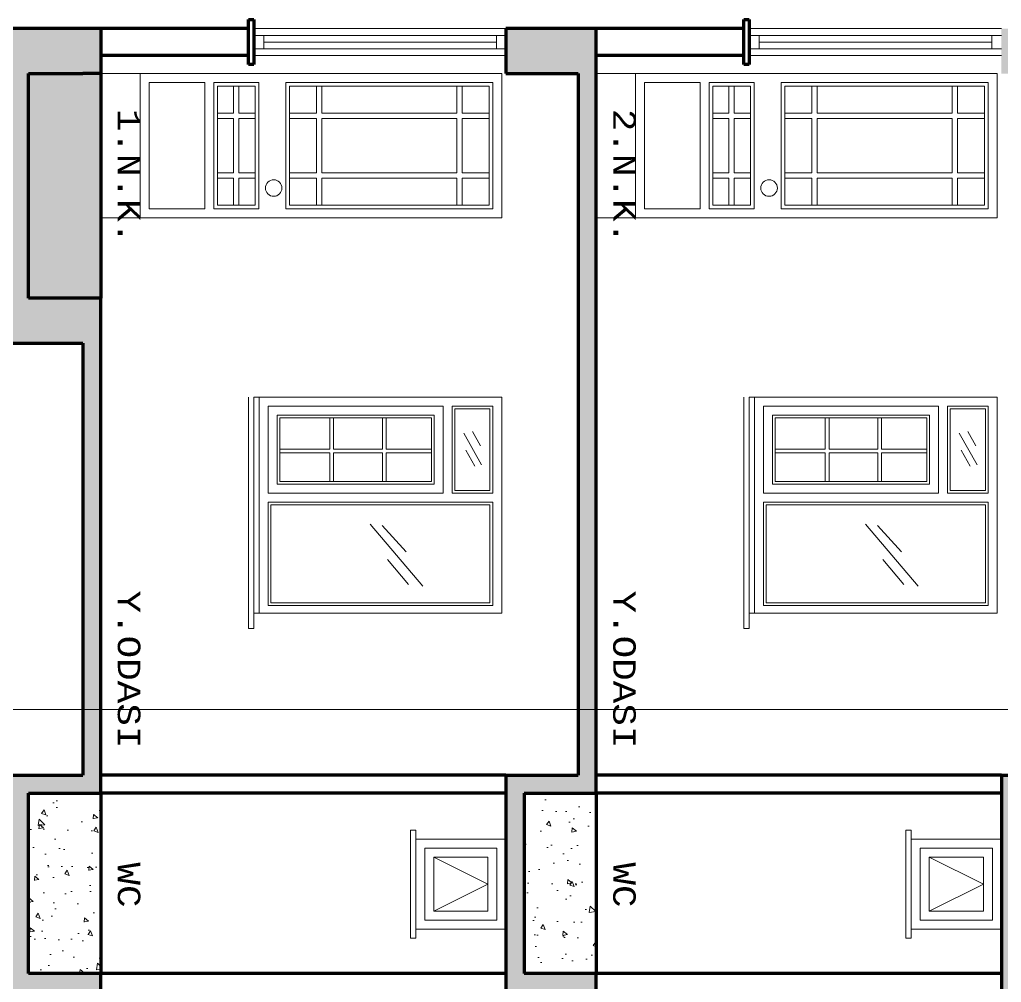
# Model space of a CAD drawing. Header units: millimetres. Extents: x 35860 to 71103, y -11298 to -8385.
# Drawn here: x 67299.5 to 67435.7, y -10358.9 to -10225.3 of the extents above; entities that cross this region are included whole.
import ezdxf
from ezdxf.enums import TextEntityAlignment as Align

# ---------------------------------------------------------------- set-up
doc = ezdxf.new("R2010")
doc.units = ezdxf.units.MM
doc.header["$MEASUREMENT"] = 0
doc.layers.get('0').update_dxf_attribs({"lineweight": 15})
for name, color, linetype, lineweight in [('02', 2, 'Continuous', 20), ('03_Yazı', 1, 'Continuous', 30), ('07', 3, 'Continuous', 70)]:
    doc.layers.add(name, color=color, linetype=linetype, lineweight=lineweight)
doc.styles.add('C', font='')
doc.styles.get('C').set_extended_font_data('Courier New Tur')
pattern_1 = [(320, (69874.113, 3157.3224), (-0.6275213, -7.1726018), [0.75, -8.25]), (265, (69874.113, 3157.3224), (7.5219213, 1.3875133), [0.6, -6.6]), (10.4514, (69874.061, 3156.725), (6.8943954, -5.7850938), [0.637402, -7.011421]), (316.1842, (69876.113, 3157.322), (-1.65519, -10.6724105), [1.125, -12.375]), (6.6356, (69875.975, 3156.433), (9.741179, -9.346627), [0.956103, -10.51713]), (261.1842, (69876.113, 3157.322), (9.741186, -9.3466195), [0.9, -9.9]), (291, (69875.613, 3156.3224), (-4.026189, -5.9690705), [0.75, -8.25]), (236, (69875.613, 3156.3224), (7.2515005, -2.4331533), [0.6, -6.6]), (341.4514, (69875.2776, 3155.825), (3.225305, -8.4022263), [0.637402, -7.011421]), (307.5, (69874.113, 3157.3224), (3.32893854, -0.12159855), [0, -6.52, 0, -6.7, 0, -6.625]), (277.5, (69874.113, 3157.3224), (3.9441171, -2.6306954), [0, -3.82, 0, -6.37, 0, -2.525]), (237.5, (69874.113, 3159.5524), (-0.2255487, -5.33822436), [0, -2.5, 0, -7.8, 0, -10.35]), (227.5, (69874.113, 3160.5524), (1.0010498, -5.8318617), [0, -3.25, 0, -5.18, 0, -7.35])]

msp = doc.modelspace()

# ---------------------------------------------------------------- hatches: boundary and pattern name
h = msp.add_hatch()
h.set_pattern_fill('ANSI33', color=256, scale=7.5, angle=-90, style=0)
h.set_pattern_definition([(315, (69874.1131, 3134.2987), (1.32582521, 1.32582521), []), (315, (69874.1131, 3132.9729), (1.32582521, 1.32582521), [0.9375, -0.46875])])
h.paths.add_polyline_path([(67514.48, -10482.66), (67514.48, -10619.8), (67504.48, -10619.8), (67504.48, -10626.05), (67516.98, -10626.05), (67526.98, -10626.05), (67526.98, -10638.55), (67529.48, -10638.55), (67529.48, -10626.05), (67529.48, -10621.05), (67516.98, -10621.05), (67516.98, -10482.66), (67516.98, -10476.41), (67516.98, -10455.16), (67516.98, -10448.91), (67516.98, -10410.4), (67514.48, -10410.4), (67514.48, -10448.91), (67504.48, -10448.91), (67504.48, -10455.16), (67514.48, -10455.16), (67514.48, -10476.41), (67504.48, -10476.41), (67504.48, -10482.66)])
h.paths.add_polyline_path([(67515.73, -10410.4), (67516.89, -10406.56), (67516.98, -10406.56), (67516.98, -10404.3), (67514.48, -10404.3), (67514.48, -10410.4)])
h.paths.add_polyline_path([(67438.23, -10410.4), (67438.23, -10404.3), (67435.73, -10404.3), (67435.73, -10410.4)])
h.paths.add_polyline_path([(67369.48, -10410.4), (67369.48, -10404.3), (67366.98, -10404.3), (67366.98, -10410.4)])
h.paths.add_polyline_path([(67300.73, -10410.4), (67300.73, -10404.3), (67298.23, -10404.3), (67298.23, -10410.4)])
h.paths.add_polyline_path([(67308.23, -10510.16), (67308.23, -10582.31), (67298.23, -10582.31), (67298.23, -10588.56), (67298.23, -10619.8), (67298.23, -10626.05), (67310.73, -10626.05), (67310.73, -10619.8), (67300.73, -10619.8), (67300.73, -10588.56), (67310.73, -10588.56), (67310.73, -10507.66), (67300.73, -10507.66), (67300.73, -10482.66), (67310.73, -10482.66), (67310.73, -10476.41), (67300.73, -10476.41), (67300.73, -10455.16), (67310.73, -10455.16), (67310.73, -10448.91), (67300.73, -10448.91), (67300.73, -10410.4), (67298.23, -10410.4), (67298.23, -10476.41), (67298.23, -10482.66), (67298.23, -10510.16)])
h.paths.add_polyline_path([(67300.73, -10404.3), (67300.73, -10391.41), (67310.73, -10391.41), (67310.73, -10385.16), (67300.73, -10385.16), (67300.73, -10363.91), (67310.73, -10363.91), (67310.73, -10357.66), (67300.73, -10357.66), (67300.73, -10332.66), (67310.73, -10332.66), (67310.73, -10270.16), (67310.73, -10263.91), (67300.73, -10263.91), (67300.73, -10232.76), (67308.23, -10232.76), (67310.73, -10232.76), (67310.73, -10226.51), (67298.23, -10226.51), (67298.23, -10232.76), (67298.23, -10263.91), (67298.23, -10270.16), (67308.23, -10270.16), (67308.23, -10330.16), (67298.23, -10330.16), (67298.23, -10357.66), (67298.23, -10363.91), (67298.23, -10385.16), (67298.23, -10391.41), (67298.23, -10404.3)])
h.paths.add_polyline_path([(67379.48, -10391.41), (67379.48, -10385.16), (67369.48, -10385.16), (67369.48, -10363.91), (67379.48, -10363.91), (67379.48, -10357.66), (67369.48, -10357.66), (67369.48, -10332.66), (67379.48, -10332.66), (67379.48, -10270.16), (67379.48, -10226.51), (67366.98, -10226.51), (67366.98, -10232.76), (67376.98, -10232.76), (67376.98, -10330.16), (67366.98, -10330.16), (67366.98, -10357.66), (67366.98, -10363.91), (67366.98, -10385.16), (67366.98, -10391.41), (67366.98, -10404.3), (67369.48, -10404.3), (67369.48, -10391.41)])
h.paths.add_polyline_path([(67379.48, -10455.16), (67379.48, -10448.91), (67369.48, -10448.91), (67369.48, -10410.4), (67366.98, -10410.4), (67366.98, -10476.41), (67366.98, -10482.66), (67366.98, -10510.16), (67376.98, -10510.16), (67376.98, -10619.8), (67366.98, -10619.8), (67366.98, -10626.05), (67379.48, -10626.05), (67379.48, -10507.66), (67369.48, -10507.66), (67369.48, -10482.66), (67379.48, -10482.66), (67379.48, -10476.41), (67369.48, -10476.41), (67369.48, -10455.16)])
h.paths.add_polyline_path([(67448.23, -10455.16), (67448.23, -10448.91), (67438.23, -10448.91), (67438.23, -10410.4), (67435.73, -10410.4), (67435.73, -10476.41), (67435.73, -10482.66), (67435.73, -10510.16), (67445.73, -10510.16), (67445.73, -10619.8), (67435.73, -10619.8), (67435.73, -10626.05), (67448.23, -10626.05), (67448.23, -10507.66), (67438.23, -10507.66), (67438.23, -10482.66), (67448.23, -10482.66), (67448.23, -10476.41), (67438.23, -10476.41), (67438.23, -10455.16)])
h.paths.add_polyline_path([(67448.23, -10391.41), (67448.23, -10385.16), (67438.23, -10385.16), (67438.23, -10363.91), (67448.23, -10363.91), (67448.23, -10357.66), (67438.23, -10357.66), (67438.23, -10332.66), (67448.23, -10332.66), (67448.23, -10270.16), (67448.23, -10226.51), (67435.73, -10226.51), (67435.73, -10232.76), (67445.73, -10232.76), (67445.73, -10330.16), (67435.73, -10330.16), (67435.73, -10357.66), (67435.73, -10363.91), (67435.73, -10385.16), (67435.73, -10391.41), (67435.73, -10404.3), (67438.23, -10404.3), (67438.23, -10391.41)])
h = msp.add_hatch()
h.set_pattern_fill('AR-CONC', color=256, angle=-90, style=0)
h.set_pattern_definition(pattern_1)
h.paths.add_polyline_path([(67310.73, -10588.56), (67300.73, -10588.56), (67300.73, -10619.8), (67310.73, -10619.8)])
h.paths.add_polyline_path([(67300.73, -10263.91), (67310.73, -10263.91), (67310.73, -10232.76), (67308.23, -10232.76), (67300.73, -10232.76)])
h = msp.add_hatch()
h.set_pattern_fill('AR-CONC', color=256, angle=-90, style=0)
h.set_pattern_definition(pattern_1)
h.paths.add_polyline_path([(67310.73, -10332.66), (67300.73, -10332.66), (67300.73, -10357.66), (67310.73, -10357.66)])
h = msp.add_hatch()
h.set_pattern_fill('AR-CONC', color=256, angle=-90, style=0)
h.set_pattern_definition(pattern_1)
h.paths.add_polyline_path([(67438.23, -10357.66), (67448.23, -10357.66), (67448.23, -10332.66), (67438.23, -10332.66)])
h.paths.add_polyline_path([(67379.48, -10332.66), (67369.48, -10332.66), (67369.48, -10357.66), (67379.48, -10357.66)])

# ---------------------------------------------------------------- linework, layer by layer
msp.add_line((67498.74, -10321.03), (67175.53, -10321.03))
at = {"layer": '02'}
for p, q in [((67366.98, -10226.51), (67331.98, -10226.51)), ((67435.73, -10226.51), (67400.73, -10226.51)), ((67366.98, -10227.45), (67331.98, -10227.45)), ((67333.37, -10227.45), (67333.37, -10229.32)), ((67365.67, -10227.45), (67365.67, -10229.32)), ((67435.73, -10227.45), (67400.73, -10227.45)), ((67402.12, -10227.45), (67402.12, -10229.32)), ((67434.42, -10227.45), (67434.42, -10229.32)), ((67366.98, -10229.32), (67331.98, -10229.32)), ((67365.67, -10228.39), (67333.37, -10228.39)), ((67435.73, -10229.32), (67400.73, -10229.32)), ((67434.42, -10228.39), (67402.12, -10228.39)), ((67366.98, -10230.26), (67331.98, -10230.26)), ((67435.73, -10230.26), (67400.73, -10230.26)), ((67366.39, -10232.76), (67310.73, -10232.76)), ((67366.39, -10232.76), (67314.94, -10232.76)), ((67366.39, -10232.76), (67314.94, -10232.76)), ((67316.19, -10232.76), (67316.19, -10252.76)), ((67316.19, -10232.76), (67316.19, -10252.76)), ((67316.19, -10232.76), (67316.19, -10252.76)), ((67366.39, -10252.76), (67366.39, -10232.76)), ((67435.14, -10232.76), (67379.48, -10232.76)), ((67435.14, -10232.76), (67383.69, -10232.76)), ((67435.14, -10232.76), (67383.69, -10232.76)), ((67384.94, -10232.76), (67384.94, -10252.76)), ((67384.94, -10232.76), (67384.94, -10252.76)), ((67384.94, -10232.76), (67384.94, -10252.76)), ((67435.14, -10252.76), (67435.14, -10232.76)), ((67325.18, -10234.01), (67317.44, -10234.01)), ((67325.18, -10234.01), (67317.44, -10234.01)), ((67325.18, -10234.01), (67317.44, -10234.01)), ((67317.44, -10234.01), (67317.44, -10251.51)), ((67317.44, -10234.01), (67317.44, -10251.51)), ((67317.44, -10234.01), (67317.44, -10251.51)), ((67325.18, -10234.01), (67325.18, -10251.51)), ((67325.18, -10234.01), (67325.18, -10251.51)), ((67325.18, -10234.01), (67325.18, -10251.51)), ((67326.43, -10234.01), (67326.43, -10251.51)), ((67332.68, -10234.01), (67326.43, -10234.01)), ((67326.43, -10234.01), (67326.43, -10251.51)), ((67332.68, -10234.01), (67326.43, -10234.01)), ((67326.43, -10234.01), (67326.43, -10251.51)), ((67332.68, -10234.01), (67326.43, -10234.01)), ((67332.18, -10234.51), (67326.93, -10234.51)), ((67326.93, -10234.51), (67326.93, -10251.01)), ((67332.18, -10234.51), (67326.93, -10234.51)), ((67326.93, -10234.51), (67326.93, -10251.01)), ((67332.18, -10234.51), (67326.93, -10234.51)), ((67326.93, -10234.51), (67326.93, -10251.01)), ((67329.15, -10234.51), (67329.15, -10238.26)), ((67329.15, -10234.51), (67329.15, -10238.26)), ((67329.15, -10234.51), (67329.15, -10238.26)), ((67329.9, -10234.51), (67329.9, -10238.26)), ((67329.9, -10234.51), (67329.9, -10238.26)), ((67329.9, -10234.51), (67329.9, -10238.26)), ((67332.18, -10234.51), (67332.18, -10251.01)), ((67332.18, -10234.51), (67332.18, -10251.01)), ((67332.18, -10234.51), (67332.18, -10251.01)), ((67332.68, -10234.01), (67332.68, -10251.51)), ((67332.68, -10234.01), (67332.68, -10251.51)), ((67332.68, -10234.01), (67332.68, -10251.51)), ((67365.14, -10234.01), (67336.43, -10234.01)), ((67336.43, -10234.01), (67336.43, -10251.51)), ((67365.14, -10234.01), (67336.43, -10234.01)), ((67336.43, -10234.01), (67336.43, -10251.51)), ((67365.14, -10234.01), (67336.43, -10234.01)), ((67336.43, -10234.01), (67336.43, -10251.51)), ((67364.64, -10234.51), (67336.93, -10234.51)), ((67336.93, -10234.51), (67336.93, -10251.01)), ((67364.64, -10234.51), (67336.93, -10234.51)), ((67336.93, -10234.51), (67336.93, -10251.01)), ((67364.64, -10234.51), (67336.93, -10234.51)), ((67336.93, -10234.51), (67336.93, -10251.01)), ((67340.68, -10234.51), (67340.68, -10238.26)), ((67340.68, -10234.51), (67340.68, -10238.26)), ((67340.68, -10234.51), (67340.68, -10238.26)), ((67341.43, -10234.51), (67341.43, -10238.26)), ((67341.43, -10234.51), (67341.43, -10238.26)), ((67341.43, -10234.51), (67341.43, -10238.26)), ((67360.14, -10238.26), (67360.14, -10234.51)), ((67360.14, -10238.26), (67360.14, -10234.51)), ((67360.14, -10238.26), (67360.14, -10234.51)), ((67360.89, -10238.26), (67360.89, -10234.51)), ((67360.89, -10238.26), (67360.89, -10234.51)), ((67360.89, -10238.26), (67360.89, -10234.51)), ((67364.64, -10251.01), (67364.64, -10234.51)), ((67364.64, -10251.01), (67364.64, -10234.51)), ((67364.64, -10251.01), (67364.64, -10234.51)), ((67365.14, -10251.51), (67365.14, -10234.01)), ((67365.14, -10251.51), (67365.14, -10234.01)), ((67365.14, -10251.51), (67365.14, -10234.01)), ((67393.93, -10234.01), (67386.19, -10234.01)), ((67393.93, -10234.01), (67386.19, -10234.01)), ((67393.93, -10234.01), (67386.19, -10234.01)), ((67386.19, -10234.01), (67386.19, -10251.51)), ((67386.19, -10234.01), (67386.19, -10251.51)), ((67386.19, -10234.01), (67386.19, -10251.51)), ((67393.93, -10234.01), (67393.93, -10251.51)), ((67393.93, -10234.01), (67393.93, -10251.51)), ((67393.93, -10234.01), (67393.93, -10251.51)), ((67395.18, -10234.01), (67395.18, -10251.51)), ((67401.43, -10234.01), (67395.18, -10234.01)), ((67395.18, -10234.01), (67395.18, -10251.51)), ((67401.43, -10234.01), (67395.18, -10234.01)), ((67395.18, -10234.01), (67395.18, -10251.51)), ((67401.43, -10234.01), (67395.18, -10234.01)), ((67400.93, -10234.51), (67395.68, -10234.51)), ((67395.68, -10234.51), (67395.68, -10251.01)), ((67400.93, -10234.51), (67395.68, -10234.51)), ((67395.68, -10234.51), (67395.68, -10251.01)), ((67400.93, -10234.51), (67395.68, -10234.51)), ((67395.68, -10234.51), (67395.68, -10251.01)), ((67397.9, -10234.51), (67397.9, -10238.26)), ((67397.9, -10234.51), (67397.9, -10238.26)), ((67397.9, -10234.51), (67397.9, -10238.26)), ((67398.65, -10234.51), (67398.65, -10238.26)), ((67398.65, -10234.51), (67398.65, -10238.26)), ((67398.65, -10234.51), (67398.65, -10238.26)), ((67400.93, -10234.51), (67400.93, -10251.01)), ((67400.93, -10234.51), (67400.93, -10251.01)), ((67400.93, -10234.51), (67400.93, -10251.01)), ((67401.43, -10234.01), (67401.43, -10251.51)), ((67401.43, -10234.01), (67401.43, -10251.51)), ((67401.43, -10234.01), (67401.43, -10251.51)), ((67433.89, -10234.01), (67405.18, -10234.01)), ((67405.18, -10234.01), (67405.18, -10251.51)), ((67433.89, -10234.01), (67405.18, -10234.01)), ((67405.18, -10234.01), (67405.18, -10251.51)), ((67433.89, -10234.01), (67405.18, -10234.01)), ((67405.18, -10234.01), (67405.18, -10251.51)), ((67433.39, -10234.51), (67405.68, -10234.51)), ((67405.68, -10234.51), (67405.68, -10251.01)), ((67433.39, -10234.51), (67405.68, -10234.51)), ((67405.68, -10234.51), (67405.68, -10251.01)), ((67433.39, -10234.51), (67405.68, -10234.51)), ((67405.68, -10234.51), (67405.68, -10251.01)), ((67409.43, -10234.51), (67409.43, -10238.26)), ((67409.43, -10234.51), (67409.43, -10238.26)), ((67409.43, -10234.51), (67409.43, -10238.26)), ((67410.18, -10234.51), (67410.18, -10238.26)), ((67410.18, -10234.51), (67410.18, -10238.26)), ((67410.18, -10234.51), (67410.18, -10238.26)), ((67428.89, -10238.26), (67428.89, -10234.51)), ((67428.89, -10238.26), (67428.89, -10234.51)), ((67428.89, -10238.26), (67428.89, -10234.51)), ((67429.64, -10238.26), (67429.64, -10234.51)), ((67429.64, -10238.26), (67429.64, -10234.51)), ((67429.64, -10238.26), (67429.64, -10234.51)), ((67433.39, -10251.01), (67433.39, -10234.51)), ((67433.39, -10251.01), (67433.39, -10234.51)), ((67433.39, -10251.01), (67433.39, -10234.51)), ((67433.89, -10251.51), (67433.89, -10234.01)), ((67433.89, -10251.51), (67433.89, -10234.01)), ((67433.89, -10251.51), (67433.89, -10234.01)), ((67329.15, -10238.26), (67326.93, -10238.26)), ((67329.15, -10238.26), (67326.93, -10238.26)), ((67329.15, -10238.26), (67326.93, -10238.26)), ((67329.15, -10239.01), (67326.93, -10239.01)), ((67329.15, -10239.01), (67326.93, -10239.01)), ((67329.15, -10239.01), (67326.93, -10239.01)), ((67329.15, -10239.01), (67329.15, -10246.51)), ((67329.15, -10239.01), (67329.15, -10246.51)), ((67329.15, -10239.01), (67329.15, -10246.51)), ((67332.18, -10238.26), (67329.9, -10238.26)), ((67332.18, -10238.26), (67329.9, -10238.26)), ((67332.18, -10238.26), (67329.9, -10238.26)), ((67329.9, -10239.01), (67329.9, -10246.51)), ((67332.18, -10239.01), (67329.9, -10239.01)), ((67329.9, -10239.01), (67329.9, -10246.51)), ((67332.18, -10239.01), (67329.9, -10239.01)), ((67329.9, -10239.01), (67329.9, -10246.51)), ((67332.18, -10239.01), (67329.9, -10239.01)), ((67340.68, -10238.26), (67336.93, -10238.26)), ((67340.68, -10238.26), (67336.93, -10238.26)), ((67340.68, -10238.26), (67336.93, -10238.26)), ((67340.68, -10239.01), (67336.93, -10239.01)), ((67340.68, -10239.01), (67336.93, -10239.01)), ((67340.68, -10239.01), (67336.93, -10239.01)), ((67340.68, -10239.01), (67340.68, -10246.51)), ((67340.68, -10239.01), (67340.68, -10246.51)), ((67340.68, -10239.01), (67340.68, -10246.51)), ((67360.14, -10238.26), (67341.43, -10238.26)), ((67360.14, -10238.26), (67341.43, -10238.26)), ((67360.14, -10238.26), (67341.43, -10238.26)), ((67360.14, -10239.01), (67341.43, -10239.01)), ((67341.43, -10239.01), (67341.43, -10246.51)), ((67360.14, -10239.01), (67341.43, -10239.01)), ((67341.43, -10239.01), (67341.43, -10246.51)), ((67360.14, -10239.01), (67341.43, -10239.01)), ((67341.43, -10239.01), (67341.43, -10246.51)), ((67360.14, -10246.51), (67360.14, -10239.01)), ((67360.14, -10246.51), (67360.14, -10239.01)), ((67360.14, -10246.51), (67360.14, -10239.01)), ((67364.64, -10238.26), (67360.89, -10238.26)), ((67364.64, -10238.26), (67360.89, -10238.26)), ((67364.64, -10238.26), (67360.89, -10238.26)), ((67360.89, -10246.51), (67360.89, -10239.01)), ((67364.64, -10239.01), (67360.89, -10239.01)), ((67360.89, -10246.51), (67360.89, -10239.01)), ((67364.64, -10239.01), (67360.89, -10239.01)), ((67360.89, -10246.51), (67360.89, -10239.01)), ((67364.64, -10239.01), (67360.89, -10239.01)), ((67397.9, -10238.26), (67395.68, -10238.26)), ((67397.9, -10238.26), (67395.68, -10238.26)), ((67397.9, -10238.26), (67395.68, -10238.26)), ((67397.9, -10239.01), (67395.68, -10239.01)), ((67397.9, -10239.01), (67395.68, -10239.01)), ((67397.9, -10239.01), (67395.68, -10239.01)), ((67397.9, -10239.01), (67397.9, -10246.51)), ((67397.9, -10239.01), (67397.9, -10246.51)), ((67397.9, -10239.01), (67397.9, -10246.51)), ((67400.93, -10238.26), (67398.65, -10238.26)), ((67400.93, -10238.26), (67398.65, -10238.26)), ((67400.93, -10238.26), (67398.65, -10238.26)), ((67398.65, -10239.01), (67398.65, -10246.51)), ((67400.93, -10239.01), (67398.65, -10239.01)), ((67398.65, -10239.01), (67398.65, -10246.51)), ((67400.93, -10239.01), (67398.65, -10239.01)), ((67398.65, -10239.01), (67398.65, -10246.51)), ((67400.93, -10239.01), (67398.65, -10239.01)), ((67409.43, -10238.26), (67405.68, -10238.26)), ((67409.43, -10238.26), (67405.68, -10238.26)), ((67409.43, -10238.26), (67405.68, -10238.26)), ((67409.43, -10239.01), (67405.68, -10239.01)), ((67409.43, -10239.01), (67405.68, -10239.01)), ((67409.43, -10239.01), (67405.68, -10239.01)), ((67409.43, -10239.01), (67409.43, -10246.51)), ((67409.43, -10239.01), (67409.43, -10246.51)), ((67409.43, -10239.01), (67409.43, -10246.51)), ((67428.89, -10238.26), (67410.18, -10238.26)), ((67428.89, -10238.26), (67410.18, -10238.26)), ((67428.89, -10238.26), (67410.18, -10238.26)), ((67428.89, -10239.01), (67410.18, -10239.01)), ((67410.18, -10239.01), (67410.18, -10246.51)), ((67428.89, -10239.01), (67410.18, -10239.01)), ((67410.18, -10239.01), (67410.18, -10246.51)), ((67428.89, -10239.01), (67410.18, -10239.01)), ((67410.18, -10239.01), (67410.18, -10246.51)), ((67428.89, -10246.51), (67428.89, -10239.01)), ((67428.89, -10246.51), (67428.89, -10239.01)), ((67428.89, -10246.51), (67428.89, -10239.01)), ((67433.39, -10238.26), (67429.64, -10238.26)), ((67433.39, -10238.26), (67429.64, -10238.26)), ((67433.39, -10238.26), (67429.64, -10238.26)), ((67429.64, -10246.51), (67429.64, -10239.01)), ((67433.39, -10239.01), (67429.64, -10239.01)), ((67429.64, -10246.51), (67429.64, -10239.01)), ((67433.39, -10239.01), (67429.64, -10239.01)), ((67429.64, -10246.51), (67429.64, -10239.01)), ((67433.39, -10239.01), (67429.64, -10239.01)), ((67329.15, -10246.51), (67326.93, -10246.51)), ((67329.15, -10246.51), (67326.93, -10246.51)), ((67329.15, -10246.51), (67326.93, -10246.51)), ((67329.15, -10247.26), (67326.93, -10247.26)), ((67329.15, -10247.26), (67326.93, -10247.26)), ((67329.15, -10247.26), (67326.93, -10247.26)), ((67329.15, -10247.26), (67329.15, -10251.01)), ((67329.15, -10247.26), (67329.15, -10251.01)), ((67329.15, -10247.26), (67329.15, -10251.01)), ((67332.18, -10246.51), (67329.9, -10246.51)), ((67332.18, -10246.51), (67329.9, -10246.51)), ((67332.18, -10246.51), (67329.9, -10246.51)), ((67332.18, -10247.26), (67329.9, -10247.26)), ((67329.9, -10247.26), (67329.9, -10251.01)), ((67332.18, -10247.26), (67329.9, -10247.26)), ((67329.9, -10247.26), (67329.9, -10251.01)), ((67332.18, -10247.26), (67329.9, -10247.26)), ((67329.9, -10247.26), (67329.9, -10251.01)), ((67340.68, -10246.51), (67336.93, -10246.51)), ((67340.68, -10246.51), (67336.93, -10246.51)), ((67340.68, -10246.51), (67336.93, -10246.51)), ((67340.68, -10247.26), (67336.93, -10247.26)), ((67340.68, -10247.26), (67336.93, -10247.26)), ((67340.68, -10247.26), (67336.93, -10247.26)), ((67340.68, -10247.26), (67340.68, -10251.01)), ((67340.68, -10247.26), (67340.68, -10251.01)), ((67340.68, -10247.26), (67340.68, -10251.01)), ((67360.14, -10246.51), (67341.43, -10246.51)), ((67360.14, -10246.51), (67341.43, -10246.51)), ((67360.14, -10246.51), (67341.43, -10246.51)), ((67360.14, -10247.26), (67341.43, -10247.26)), ((67341.43, -10247.26), (67341.43, -10251.01)), ((67360.14, -10247.26), (67341.43, -10247.26)), ((67341.43, -10247.26), (67341.43, -10251.01)), ((67360.14, -10247.26), (67341.43, -10247.26)), ((67341.43, -10247.26), (67341.43, -10251.01)), ((67360.14, -10251.01), (67360.14, -10247.26)), ((67360.14, -10251.01), (67360.14, -10247.26)), ((67360.14, -10251.01), (67360.14, -10247.26)), ((67364.64, -10246.51), (67360.89, -10246.51)), ((67364.64, -10246.51), (67360.89, -10246.51)), ((67364.64, -10246.51), (67360.89, -10246.51)), ((67364.64, -10247.26), (67360.89, -10247.26)), ((67360.89, -10251.01), (67360.89, -10247.26)), ((67364.64, -10247.26), (67360.89, -10247.26)), ((67360.89, -10251.01), (67360.89, -10247.26)), ((67364.64, -10247.26), (67360.89, -10247.26)), ((67360.89, -10251.01), (67360.89, -10247.26)), ((67397.9, -10246.51), (67395.68, -10246.51)), ((67397.9, -10246.51), (67395.68, -10246.51)), ((67397.9, -10246.51), (67395.68, -10246.51)), ((67397.9, -10247.26), (67395.68, -10247.26)), ((67397.9, -10247.26), (67395.68, -10247.26)), ((67397.9, -10247.26), (67395.68, -10247.26)), ((67397.9, -10247.26), (67397.9, -10251.01)), ((67397.9, -10247.26), (67397.9, -10251.01)), ((67397.9, -10247.26), (67397.9, -10251.01)), ((67400.93, -10246.51), (67398.65, -10246.51)), ((67400.93, -10246.51), (67398.65, -10246.51)), ((67400.93, -10246.51), (67398.65, -10246.51)), ((67400.93, -10247.26), (67398.65, -10247.26)), ((67398.65, -10247.26), (67398.65, -10251.01)), ((67400.93, -10247.26), (67398.65, -10247.26)), ((67398.65, -10247.26), (67398.65, -10251.01)), ((67400.93, -10247.26), (67398.65, -10247.26)), ((67398.65, -10247.26), (67398.65, -10251.01)), ((67409.43, -10246.51), (67405.68, -10246.51)), ((67409.43, -10246.51), (67405.68, -10246.51)), ((67409.43, -10246.51), (67405.68, -10246.51)), ((67409.43, -10247.26), (67405.68, -10247.26)), ((67409.43, -10247.26), (67405.68, -10247.26)), ((67409.43, -10247.26), (67405.68, -10247.26)), ((67409.43, -10247.26), (67409.43, -10251.01)), ((67409.43, -10247.26), (67409.43, -10251.01)), ((67409.43, -10247.26), (67409.43, -10251.01)), ((67428.89, -10246.51), (67410.18, -10246.51)), ((67428.89, -10246.51), (67410.18, -10246.51)), ((67428.89, -10246.51), (67410.18, -10246.51)), ((67428.89, -10247.26), (67410.18, -10247.26)), ((67410.18, -10247.26), (67410.18, -10251.01)), ((67428.89, -10247.26), (67410.18, -10247.26)), ((67410.18, -10247.26), (67410.18, -10251.01)), ((67428.89, -10247.26), (67410.18, -10247.26)), ((67410.18, -10247.26), (67410.18, -10251.01)), ((67428.89, -10251.01), (67428.89, -10247.26)), ((67428.89, -10251.01), (67428.89, -10247.26)), ((67428.89, -10251.01), (67428.89, -10247.26)), ((67433.39, -10246.51), (67429.64, -10246.51)), ((67433.39, -10246.51), (67429.64, -10246.51)), ((67433.39, -10246.51), (67429.64, -10246.51)), ((67433.39, -10247.26), (67429.64, -10247.26)), ((67429.64, -10251.01), (67429.64, -10247.26)), ((67433.39, -10247.26), (67429.64, -10247.26)), ((67429.64, -10251.01), (67429.64, -10247.26)), ((67433.39, -10247.26), (67429.64, -10247.26)), ((67429.64, -10251.01), (67429.64, -10247.26)), ((67332.18, -10251.01), (67326.93, -10251.01)), ((67332.18, -10251.01), (67326.93, -10251.01)), ((67332.18, -10251.01), (67326.93, -10251.01)), ((67364.64, -10251.01), (67336.93, -10251.01)), ((67364.64, -10251.01), (67336.93, -10251.01)), ((67364.64, -10251.01), (67336.93, -10251.01)), ((67400.93, -10251.01), (67395.68, -10251.01)), ((67400.93, -10251.01), (67395.68, -10251.01)), ((67400.93, -10251.01), (67395.68, -10251.01)), ((67433.39, -10251.01), (67405.68, -10251.01)), ((67433.39, -10251.01), (67405.68, -10251.01)), ((67433.39, -10251.01), (67405.68, -10251.01)), ((67366.39, -10252.76), (67310.73, -10252.76)), ((67366.39, -10252.76), (67314.94, -10252.76)), ((67366.39, -10252.76), (67314.94, -10252.76)), ((67366.39, -10252.76), (67314.94, -10252.76)), ((67366.39, -10252.76), (67314.94, -10252.76)), ((67366.39, -10252.76), (67314.94, -10252.76)), ((67325.18, -10251.51), (67317.44, -10251.51)), ((67325.18, -10251.51), (67317.44, -10251.51)), ((67325.18, -10251.51), (67317.44, -10251.51)), ((67332.68, -10251.51), (67326.43, -10251.51)), ((67332.68, -10251.51), (67326.43, -10251.51)), ((67332.68, -10251.51), (67326.43, -10251.51)), ((67365.14, -10251.51), (67336.43, -10251.51)), ((67365.14, -10251.51), (67336.43, -10251.51)), ((67365.14, -10251.51), (67336.43, -10251.51)), ((67435.14, -10252.76), (67379.48, -10252.76)), ((67435.14, -10252.76), (67383.69, -10252.76)), ((67435.14, -10252.76), (67383.69, -10252.76)), ((67435.14, -10252.76), (67383.69, -10252.76)), ((67435.14, -10252.76), (67383.69, -10252.76)), ((67435.14, -10252.76), (67383.69, -10252.76)), ((67393.93, -10251.51), (67386.19, -10251.51)), ((67393.93, -10251.51), (67386.19, -10251.51)), ((67393.93, -10251.51), (67386.19, -10251.51)), ((67401.43, -10251.51), (67395.18, -10251.51)), ((67401.43, -10251.51), (67395.18, -10251.51)), ((67401.43, -10251.51), (67395.18, -10251.51)), ((67433.89, -10251.51), (67405.18, -10251.51)), ((67433.89, -10251.51), (67405.18, -10251.51)), ((67433.89, -10251.51), (67405.18, -10251.51)), ((67331.23, -10277.66), (67331.23, -10309.78)), ((67331.23, -10277.66), (67331.23, -10304.78)), ((67331.23, -10277.66), (67331.23, -10304.78)), ((67366.39, -10277.66), (67331.98, -10277.66)), ((67331.98, -10304.78), (67331.98, -10277.66)), ((67366.39, -10277.66), (67331.98, -10277.66)), ((67331.98, -10304.78), (67331.98, -10277.66)), ((67366.39, -10277.66), (67331.98, -10277.66)), ((67331.98, -10309.78), (67331.98, -10277.66)), ((67366.39, -10277.66), (67331.98, -10277.66)), ((67366.39, -10277.66), (67331.98, -10277.66)), ((67366.39, -10277.66), (67331.98, -10277.66)), ((67332.64, -10277.66), (67366.39, -10277.66)), ((67332.64, -10277.66), (67366.39, -10277.66)), ((67332.64, -10277.66), (67366.39, -10277.66)), ((67332.64, -10277.66), (67366.39, -10277.66)), ((67332.64, -10277.66), (67366.39, -10277.66)), ((67332.64, -10277.66), (67366.39, -10277.66)), ((67332.73, -10277.66), (67332.73, -10302.66)), ((67332.73, -10277.66), (67332.73, -10302.66)), ((67332.73, -10277.66), (67332.73, -10307.66)), ((67366.39, -10277.66), (67333.26, -10277.66)), ((67366.39, -10277.66), (67333.26, -10277.66)), ((67366.39, -10277.66), (67333.26, -10277.66)), ((67366.39, -10277.66), (67333.26, -10277.66)), ((67366.39, -10277.66), (67333.26, -10277.66)), ((67366.39, -10277.66), (67333.26, -10277.66)), ((67366.39, -10302.66), (67366.39, -10277.66)), ((67366.39, -10302.66), (67366.39, -10277.66)), ((67366.39, -10307.66), (67366.39, -10277.66)), ((67399.98, -10277.66), (67399.98, -10309.78)), ((67399.98, -10277.66), (67399.98, -10304.78)), ((67399.98, -10277.66), (67399.98, -10304.78)), ((67435.14, -10277.66), (67400.73, -10277.66)), ((67401.39, -10277.66), (67400.73, -10277.66)), ((67400.73, -10304.78), (67400.73, -10277.66)), ((67435.14, -10277.66), (67400.73, -10277.66)), ((67401.39, -10277.66), (67400.73, -10277.66)), ((67400.73, -10304.78), (67400.73, -10277.66)), ((67435.14, -10277.66), (67400.73, -10277.66)), ((67401.39, -10277.66), (67400.73, -10277.66)), ((67400.73, -10309.78), (67400.73, -10277.66)), ((67435.14, -10277.66), (67400.73, -10277.66)), ((67401.39, -10277.66), (67400.73, -10277.66)), ((67435.14, -10277.66), (67400.73, -10277.66)), ((67401.39, -10277.66), (67400.73, -10277.66)), ((67435.14, -10277.66), (67400.73, -10277.66)), ((67401.39, -10277.66), (67400.73, -10277.66)), ((67401.39, -10277.66), (67435.14, -10277.66)), ((67401.39, -10277.66), (67401.39, -10277.66)), ((67401.39, -10277.66), (67435.14, -10277.66)), ((67401.39, -10277.66), (67401.39, -10277.66)), ((67401.39, -10277.66), (67435.14, -10277.66)), ((67401.39, -10277.66), (67401.39, -10277.66)), ((67401.39, -10277.66), (67435.14, -10277.66)), ((67401.39, -10277.66), (67401.39, -10277.66)), ((67401.39, -10277.66), (67435.14, -10277.66)), ((67401.39, -10277.66), (67401.39, -10277.66)), ((67401.39, -10277.66), (67435.14, -10277.66)), ((67401.39, -10277.66), (67401.39, -10277.66)), ((67401.48, -10277.66), (67401.48, -10302.66)), ((67401.48, -10277.66), (67401.48, -10302.66)), ((67401.48, -10277.66), (67401.48, -10307.66)), ((67435.14, -10277.66), (67402.01, -10277.66)), ((67435.14, -10277.66), (67402.01, -10277.66)), ((67435.14, -10277.66), (67402.01, -10277.66)), ((67435.14, -10277.66), (67402.01, -10277.66)), ((67435.14, -10277.66), (67402.01, -10277.66)), ((67435.14, -10277.66), (67402.01, -10277.66)), ((67435.14, -10302.66), (67435.14, -10277.66)), ((67435.14, -10302.66), (67435.14, -10277.66)), ((67435.14, -10307.66), (67435.14, -10277.66)), ((67358.26, -10278.91), (67333.98, -10278.91)), ((67333.98, -10278.91), (67333.98, -10291.01)), ((67358.26, -10278.91), (67333.98, -10278.91)), ((67333.98, -10278.91), (67333.98, -10291.01)), ((67358.26, -10278.91), (67333.98, -10278.91)), ((67333.98, -10278.91), (67333.98, -10291.01)), ((67358.26, -10291.01), (67358.26, -10278.91)), ((67358.26, -10291.01), (67358.26, -10278.91)), ((67358.26, -10291.01), (67358.26, -10278.91)), ((67365.14, -10278.91), (67359.51, -10278.91)), ((67359.51, -10278.91), (67359.51, -10291.01)), ((67365.14, -10278.91), (67359.51, -10278.91)), ((67359.51, -10278.91), (67359.51, -10291.01)), ((67365.14, -10278.91), (67359.51, -10278.91)), ((67359.51, -10278.91), (67359.51, -10291.01)), ((67364.76, -10279.28), (67359.89, -10279.28)), ((67359.89, -10279.28), (67359.89, -10290.63)), ((67364.76, -10279.28), (67359.89, -10279.28)), ((67359.89, -10279.28), (67359.89, -10290.63)), ((67364.76, -10279.28), (67359.89, -10279.28)), ((67359.89, -10279.28), (67359.89, -10290.63)), ((67364.76, -10290.63), (67364.76, -10279.28)), ((67364.76, -10290.63), (67364.76, -10279.28)), ((67364.76, -10290.63), (67364.76, -10279.28)), ((67365.14, -10291.01), (67365.14, -10278.91)), ((67365.14, -10291.01), (67365.14, -10278.91)), ((67365.14, -10291.01), (67365.14, -10278.91)), ((67427.01, -10278.91), (67402.73, -10278.91)), ((67402.73, -10278.91), (67402.73, -10291.01)), ((67427.01, -10278.91), (67402.73, -10278.91)), ((67402.73, -10278.91), (67402.73, -10291.01)), ((67427.01, -10278.91), (67402.73, -10278.91)), ((67402.73, -10278.91), (67402.73, -10291.01)), ((67427.01, -10291.01), (67427.01, -10278.91)), ((67427.01, -10291.01), (67427.01, -10278.91)), ((67427.01, -10291.01), (67427.01, -10278.91)), ((67433.89, -10278.91), (67428.26, -10278.91)), ((67428.26, -10278.91), (67428.26, -10291.01)), ((67433.89, -10278.91), (67428.26, -10278.91)), ((67428.26, -10278.91), (67428.26, -10291.01)), ((67433.89, -10278.91), (67428.26, -10278.91)), ((67428.26, -10278.91), (67428.26, -10291.01)), ((67433.51, -10279.28), (67428.64, -10279.28)), ((67428.64, -10279.28), (67428.64, -10290.63)), ((67433.51, -10279.28), (67428.64, -10279.28)), ((67428.64, -10279.28), (67428.64, -10290.63)), ((67433.51, -10279.28), (67428.64, -10279.28)), ((67428.64, -10279.28), (67428.64, -10290.63)), ((67433.51, -10290.63), (67433.51, -10279.28)), ((67433.51, -10290.63), (67433.51, -10279.28)), ((67433.51, -10290.63), (67433.51, -10279.28)), ((67433.89, -10291.01), (67433.89, -10278.91)), ((67433.89, -10291.01), (67433.89, -10278.91)), ((67433.89, -10291.01), (67433.89, -10278.91)), ((67357.01, -10280.16), (67335.23, -10280.16)), ((67335.23, -10280.16), (67335.23, -10289.76)), ((67357.01, -10280.16), (67335.23, -10280.16)), ((67335.23, -10280.16), (67335.23, -10289.76)), ((67357.01, -10280.16), (67335.23, -10280.16)), ((67335.23, -10280.16), (67335.23, -10289.76)), ((67356.64, -10280.53), (67335.61, -10280.53)), ((67335.61, -10280.53), (67335.61, -10289.38)), ((67356.64, -10280.53), (67335.61, -10280.53)), ((67335.61, -10280.53), (67335.61, -10289.38)), ((67356.64, -10280.53), (67335.61, -10280.53)), ((67335.61, -10280.53), (67335.61, -10289.38)), ((67342.52, -10280.53), (67342.52, -10284.9)), ((67342.52, -10280.53), (67342.52, -10284.9)), ((67342.52, -10280.53), (67342.52, -10284.9)), ((67343.06, -10284.9), (67343.06, -10280.51)), ((67343.06, -10284.9), (67343.06, -10280.51)), ((67343.06, -10284.9), (67343.06, -10280.51)), ((67349.83, -10284.9), (67349.83, -10280.53)), ((67349.83, -10284.9), (67349.83, -10280.53)), ((67349.83, -10284.9), (67349.83, -10280.53)), ((67350.33, -10284.9), (67350.33, -10280.53)), ((67350.33, -10284.9), (67350.33, -10280.53)), ((67350.33, -10284.9), (67350.33, -10280.53)), ((67356.64, -10289.38), (67356.64, -10280.53)), ((67356.64, -10289.38), (67356.64, -10280.53)), ((67356.64, -10289.38), (67356.64, -10280.53)), ((67357.01, -10289.76), (67357.01, -10280.16)), ((67357.01, -10289.76), (67357.01, -10280.16)), ((67357.01, -10289.76), (67357.01, -10280.16)), ((67425.76, -10280.16), (67403.98, -10280.16)), ((67403.98, -10280.16), (67403.98, -10289.76)), ((67425.76, -10280.16), (67403.98, -10280.16)), ((67403.98, -10280.16), (67403.98, -10289.76)), ((67425.76, -10280.16), (67403.98, -10280.16)), ((67403.98, -10280.16), (67403.98, -10289.76)), ((67425.39, -10280.53), (67404.36, -10280.53)), ((67404.36, -10280.53), (67404.36, -10289.38)), ((67425.39, -10280.53), (67404.36, -10280.53)), ((67404.36, -10280.53), (67404.36, -10289.38)), ((67425.39, -10280.53), (67404.36, -10280.53)), ((67404.36, -10280.53), (67404.36, -10289.38)), ((67411.27, -10280.53), (67411.27, -10284.9)), ((67411.27, -10280.53), (67411.27, -10284.9)), ((67411.27, -10280.53), (67411.27, -10284.9)), ((67411.81, -10284.9), (67411.81, -10280.51)), ((67411.81, -10284.9), (67411.81, -10280.51)), ((67411.81, -10284.9), (67411.81, -10280.51)), ((67418.58, -10284.9), (67418.58, -10280.53)), ((67418.58, -10284.9), (67418.58, -10280.53)), ((67418.58, -10284.9), (67418.58, -10280.53)), ((67419.08, -10284.9), (67419.08, -10280.53)), ((67419.08, -10284.9), (67419.08, -10280.53)), ((67419.08, -10284.9), (67419.08, -10280.53)), ((67425.39, -10289.38), (67425.39, -10280.53)), ((67425.39, -10289.38), (67425.39, -10280.53)), ((67425.39, -10289.38), (67425.39, -10280.53)), ((67425.76, -10289.76), (67425.76, -10280.16)), ((67425.76, -10289.76), (67425.76, -10280.16)), ((67425.76, -10289.76), (67425.76, -10280.16)), ((67361.12, -10282.66), (67363.6, -10287.08)), ((67362.33, -10282.42), (67363.42, -10284.42)), ((67429.87, -10282.66), (67432.35, -10287.08)), ((67431.08, -10282.42), (67432.17, -10284.42)), ((67342.52, -10284.9), (67335.61, -10284.9)), ((67342.52, -10284.9), (67335.61, -10284.9)), ((67342.52, -10284.9), (67335.61, -10284.9)), ((67342.52, -10285.4), (67335.61, -10285.4)), ((67342.52, -10285.4), (67335.61, -10285.4)), ((67342.52, -10285.4), (67335.61, -10285.4)), ((67342.52, -10285.4), (67342.52, -10289.38)), ((67342.52, -10285.4), (67342.52, -10289.38)), ((67342.52, -10285.4), (67342.52, -10289.38)), ((67349.83, -10284.9), (67343.06, -10284.9)), ((67349.83, -10284.9), (67343.06, -10284.9)), ((67349.83, -10284.9), (67343.06, -10284.9)), ((67343.06, -10289.38), (67343.06, -10285.4)), ((67349.83, -10285.4), (67343.06, -10285.4)), ((67343.06, -10289.38), (67343.06, -10285.4)), ((67349.83, -10285.4), (67343.06, -10285.4)), ((67343.06, -10289.38), (67343.06, -10285.4)), ((67349.83, -10285.4), (67343.06, -10285.4)), ((67349.83, -10289.38), (67349.83, -10285.4)), ((67349.83, -10289.38), (67349.83, -10285.4)), ((67349.83, -10289.38), (67349.83, -10285.4)), ((67356.64, -10284.9), (67350.33, -10284.9)), ((67356.64, -10284.9), (67350.33, -10284.9)), ((67356.64, -10284.9), (67350.33, -10284.9)), ((67356.64, -10285.4), (67350.33, -10285.4)), ((67350.33, -10289.38), (67350.33, -10285.4)), ((67356.64, -10285.4), (67350.33, -10285.4)), ((67350.33, -10289.38), (67350.33, -10285.4)), ((67356.64, -10285.4), (67350.33, -10285.4)), ((67350.33, -10289.38), (67350.33, -10285.4)), ((67361.42, -10285.03), (67362.64, -10287.27)), ((67411.27, -10284.9), (67404.36, -10284.9)), ((67411.27, -10284.9), (67404.36, -10284.9)), ((67411.27, -10284.9), (67404.36, -10284.9)), ((67411.27, -10285.4), (67404.36, -10285.4)), ((67411.27, -10285.4), (67404.36, -10285.4)), ((67411.27, -10285.4), (67404.36, -10285.4)), ((67411.27, -10285.4), (67411.27, -10289.38)), ((67411.27, -10285.4), (67411.27, -10289.38)), ((67411.27, -10285.4), (67411.27, -10289.38)), ((67418.58, -10284.9), (67411.81, -10284.9)), ((67418.58, -10284.9), (67411.81, -10284.9)), ((67418.58, -10284.9), (67411.81, -10284.9)), ((67411.81, -10289.38), (67411.81, -10285.4)), ((67418.58, -10285.4), (67411.81, -10285.4)), ((67411.81, -10289.38), (67411.81, -10285.4)), ((67418.58, -10285.4), (67411.81, -10285.4)), ((67411.81, -10289.38), (67411.81, -10285.4)), ((67418.58, -10285.4), (67411.81, -10285.4)), ((67418.58, -10289.38), (67418.58, -10285.4)), ((67418.58, -10289.38), (67418.58, -10285.4)), ((67418.58, -10289.38), (67418.58, -10285.4)), ((67425.39, -10284.9), (67419.08, -10284.9)), ((67425.39, -10284.9), (67419.08, -10284.9)), ((67425.39, -10284.9), (67419.08, -10284.9)), ((67425.39, -10285.4), (67419.08, -10285.4)), ((67419.08, -10289.38), (67419.08, -10285.4)), ((67425.39, -10285.4), (67419.08, -10285.4)), ((67419.08, -10289.38), (67419.08, -10285.4)), ((67425.39, -10285.4), (67419.08, -10285.4)), ((67419.08, -10289.38), (67419.08, -10285.4)), ((67430.17, -10285.03), (67431.39, -10287.27)), ((67335.61, -10289.38), (67356.64, -10289.38)), ((67335.61, -10289.38), (67356.64, -10289.38)), ((67335.61, -10289.38), (67356.64, -10289.38)), ((67404.36, -10289.38), (67425.39, -10289.38)), ((67404.36, -10289.38), (67425.39, -10289.38)), ((67404.36, -10289.38), (67425.39, -10289.38)), ((67335.23, -10289.76), (67357.01, -10289.76)), ((67335.23, -10289.76), (67357.01, -10289.76)), ((67335.23, -10289.76), (67357.01, -10289.76)), ((67364.76, -10290.63), (67359.89, -10290.63)), ((67364.76, -10290.63), (67359.89, -10290.63)), ((67364.76, -10290.63), (67359.89, -10290.63)), ((67403.98, -10289.76), (67425.76, -10289.76)), ((67403.98, -10289.76), (67425.76, -10289.76)), ((67403.98, -10289.76), (67425.76, -10289.76)), ((67433.51, -10290.63), (67428.64, -10290.63)), ((67433.51, -10290.63), (67428.64, -10290.63)), ((67433.51, -10290.63), (67428.64, -10290.63)), ((67358.26, -10291.01), (67333.98, -10291.01)), ((67358.26, -10291.01), (67333.98, -10291.01)), ((67358.26, -10291.01), (67333.98, -10291.01)), ((67333.98, -10292.26), (67358.26, -10292.26)), ((67333.98, -10292.26), (67333.98, -10301.59)), ((67333.98, -10292.26), (67358.26, -10292.26)), ((67333.98, -10292.26), (67333.98, -10301.59)), ((67333.98, -10292.26), (67358.26, -10292.26)), ((67333.98, -10292.26), (67333.98, -10306.59)), ((67352.51, -10292.26), (67365.14, -10292.26)), ((67352.51, -10292.26), (67365.14, -10292.26)), ((67352.51, -10292.26), (67365.14, -10292.26)), ((67365.14, -10291.01), (67359.51, -10291.01)), ((67365.14, -10291.01), (67359.51, -10291.01)), ((67365.14, -10291.01), (67359.51, -10291.01)), ((67365.14, -10301.59), (67365.14, -10292.26)), ((67365.14, -10301.59), (67365.14, -10292.26)), ((67365.14, -10306.59), (67365.14, -10292.26)), ((67427.01, -10291.01), (67402.73, -10291.01)), ((67427.01, -10291.01), (67402.73, -10291.01)), ((67427.01, -10291.01), (67402.73, -10291.01)), ((67402.73, -10292.26), (67427.01, -10292.26)), ((67402.73, -10292.26), (67402.73, -10301.59)), ((67402.73, -10292.26), (67427.01, -10292.26)), ((67402.73, -10292.26), (67402.73, -10301.59)), ((67402.73, -10292.26), (67427.01, -10292.26)), ((67402.73, -10292.26), (67402.73, -10306.59)), ((67421.26, -10292.26), (67433.89, -10292.26)), ((67421.26, -10292.26), (67433.89, -10292.26)), ((67421.26, -10292.26), (67433.89, -10292.26)), ((67433.89, -10291.01), (67428.26, -10291.01)), ((67433.89, -10291.01), (67428.26, -10291.01)), ((67433.89, -10291.01), (67428.26, -10291.01)), ((67433.89, -10301.59), (67433.89, -10292.26)), ((67433.89, -10301.59), (67433.89, -10292.26)), ((67433.89, -10306.59), (67433.89, -10292.26)), ((67334.36, -10292.63), (67357.89, -10292.63)), ((67334.36, -10292.63), (67334.36, -10301.22)), ((67334.36, -10292.63), (67357.89, -10292.63)), ((67334.36, -10292.63), (67334.36, -10301.22)), ((67334.36, -10292.63), (67357.89, -10292.63)), ((67334.36, -10292.63), (67334.36, -10306.22)), ((67353.76, -10292.63), (67364.76, -10292.63)), ((67353.76, -10292.63), (67364.76, -10292.63)), ((67353.76, -10292.63), (67364.76, -10292.63)), ((67364.76, -10301.22), (67364.76, -10292.63)), ((67364.76, -10301.22), (67364.76, -10292.63)), ((67364.76, -10306.22), (67364.76, -10292.63)), ((67403.11, -10292.63), (67426.64, -10292.63)), ((67403.11, -10292.63), (67403.11, -10301.22)), ((67403.11, -10292.63), (67426.64, -10292.63)), ((67403.11, -10292.63), (67403.11, -10301.22)), ((67403.11, -10292.63), (67426.64, -10292.63)), ((67403.11, -10292.63), (67403.11, -10306.22)), ((67422.51, -10292.63), (67433.51, -10292.63)), ((67422.51, -10292.63), (67433.51, -10292.63)), ((67422.51, -10292.63), (67433.51, -10292.63)), ((67433.51, -10301.22), (67433.51, -10292.63)), ((67433.51, -10301.22), (67433.51, -10292.63)), ((67433.51, -10306.22), (67433.51, -10292.63)), ((67348.11, -10295.32), (67355.43, -10303.92)), ((67349.8, -10295.5), (67353.13, -10299.13)), ((67416.86, -10295.32), (67424.18, -10303.92)), ((67418.55, -10295.5), (67421.88, -10299.13)), ((67350.53, -10300.22), (67353.43, -10303.68)), ((67419.28, -10300.22), (67422.18, -10303.68)), ((67333.98, -10306.59), (67355.14, -10306.59)), ((67333.98, -10306.59), (67355.14, -10306.59)), ((67333.98, -10306.59), (67355.14, -10306.59)), ((67334.36, -10306.22), (67354.76, -10306.22)), ((67334.36, -10306.22), (67354.76, -10306.22)), ((67334.36, -10306.22), (67354.76, -10306.22)), ((67351.89, -10306.59), (67365.14, -10306.59)), ((67351.89, -10306.59), (67365.14, -10306.59)), ((67351.89, -10306.59), (67365.14, -10306.59)), ((67353.14, -10306.22), (67364.76, -10306.22)), ((67353.14, -10306.22), (67364.76, -10306.22)), ((67353.14, -10306.22), (67364.76, -10306.22)), ((67402.73, -10306.59), (67423.89, -10306.59)), ((67402.73, -10306.59), (67423.89, -10306.59)), ((67402.73, -10306.59), (67423.89, -10306.59)), ((67403.11, -10306.22), (67423.51, -10306.22)), ((67403.11, -10306.22), (67423.51, -10306.22)), ((67403.11, -10306.22), (67423.51, -10306.22)), ((67420.64, -10306.59), (67433.89, -10306.59)), ((67420.64, -10306.59), (67433.89, -10306.59)), ((67420.64, -10306.59), (67433.89, -10306.59)), ((67421.89, -10306.22), (67433.51, -10306.22)), ((67421.89, -10306.22), (67433.51, -10306.22)), ((67421.89, -10306.22), (67433.51, -10306.22)), ((67331.98, -10307.66), (67366.39, -10307.66)), ((67331.98, -10307.66), (67366.39, -10307.66)), ((67332.73, -10307.66), (67366.39, -10307.66)), ((67400.73, -10307.66), (67435.14, -10307.66)), ((67400.73, -10307.66), (67435.14, -10307.66)), ((67401.48, -10307.66), (67435.14, -10307.66)), ((67331.23, -10309.78), (67331.98, -10309.78)), ((67331.23, -10309.78), (67331.98, -10309.78)), ((67331.23, -10309.78), (67331.98, -10309.78)), ((67399.98, -10309.78), (67400.73, -10309.78)), ((67399.98, -10309.78), (67400.73, -10309.78)), ((67399.98, -10309.78), (67400.73, -10309.78)), ((67354.48, -10337.76), (67353.73, -10337.76)), ((67353.73, -10337.76), (67353.73, -10352.76)), ((67354.48, -10339.01), (67354.48, -10337.76)), ((67423.23, -10337.76), (67422.48, -10337.76)), ((67422.48, -10337.76), (67422.48, -10352.76)), ((67423.23, -10339.01), (67423.23, -10337.76)), ((67356.98, -10341.51), (67364.48, -10345.26)), ((67425.73, -10341.51), (67433.23, -10345.26)), ((67364.48, -10345.26), (67356.98, -10349.01)), ((67433.23, -10345.26), (67425.73, -10349.01)), ((67354.48, -10352.76), (67354.48, -10351.51)), ((67423.23, -10352.76), (67423.23, -10351.51)), ((67353.73, -10352.76), (67354.48, -10352.76)), ((67422.48, -10352.76), (67423.23, -10352.76))]:
    msp.add_line(p, q, dxfattribs=at)
for points in [[(67366.98, -10339.01), (67366.98, -10351.51), (67354.48, -10351.51), (67354.48, -10339.01)], [(67435.73, -10339.01), (67435.73, -10351.51), (67423.23, -10351.51), (67423.23, -10339.01)], [(67365.73, -10340.26), (67365.73, -10350.26), (67355.73, -10350.26), (67355.73, -10340.26)], [(67434.48, -10340.26), (67434.48, -10350.26), (67424.48, -10350.26), (67424.48, -10340.26)], [(67364.48, -10341.51), (67364.48, -10349.01), (67356.98, -10349.01), (67356.98, -10341.51)], [(67433.23, -10341.51), (67433.23, -10349.01), (67425.73, -10349.01), (67425.73, -10341.51)]]:
    msp.add_lwpolyline(points, close=True, dxfattribs=at)
for centre in [(67334.74, -10248.64), (67334.74, -10248.64), (67334.74, -10248.64), (67403.49, -10248.64), (67403.49, -10248.64), (67403.49, -10248.64)]:
    msp.add_circle(centre, 1.15, dxfattribs=at)
at = {"layer": '07'}
for p, q in [((67331.23, -10226.51), (67331.23, -10225.26)), ((67331.23, -10225.26), (67331.98, -10225.26)), ((67331.98, -10225.26), (67331.98, -10226.51)), ((67399.98, -10226.51), (67399.98, -10225.26)), ((67399.98, -10225.26), (67400.73, -10225.26)), ((67400.73, -10225.26), (67400.73, -10226.51)), ((67310.73, -10226.51), (67298.23, -10226.51)), ((67310.73, -10226.51), (67310.73, -10232.76)), ((67331.23, -10226.51), (67310.73, -10226.51)), ((67331.23, -10231.51), (67331.23, -10226.51)), ((67331.98, -10226.51), (67331.98, -10230.26)), ((67379.48, -10226.51), (67366.98, -10226.51)), ((67366.98, -10226.51), (67366.98, -10232.76)), ((67379.48, -10270.16), (67379.48, -10226.51)), ((67399.98, -10226.51), (67379.48, -10226.51)), ((67399.98, -10231.51), (67399.98, -10226.51)), ((67400.73, -10226.51), (67400.73, -10230.26)), ((67331.23, -10230.26), (67310.73, -10230.26)), ((67331.98, -10230.26), (67331.98, -10231.51)), ((67399.98, -10230.26), (67379.48, -10230.26)), ((67400.73, -10230.26), (67400.73, -10231.51)), ((67331.98, -10231.51), (67331.23, -10231.51)), ((67400.73, -10231.51), (67399.98, -10231.51)), ((67300.73, -10232.76), (67308.23, -10232.76)), ((67300.73, -10263.91), (67300.73, -10232.76)), ((67310.73, -10232.76), (67308.23, -10232.76)), ((67310.73, -10232.76), (67310.73, -10263.91)), ((67366.98, -10232.76), (67376.98, -10232.76)), ((67376.98, -10232.76), (67376.98, -10330.16)), ((67310.73, -10263.91), (67300.73, -10263.91)), ((67310.73, -10270.16), (67310.73, -10263.91)), ((67298.23, -10270.16), (67308.23, -10270.16)), ((67308.23, -10270.16), (67308.23, -10330.16)), ((67310.73, -10332.66), (67310.73, -10270.16)), ((67379.48, -10332.66), (67379.48, -10270.16)), ((67298.23, -10330.16), (67308.23, -10330.16)), ((67366.98, -10330.16), (67310.73, -10330.16)), ((67366.98, -10330.16), (67366.98, -10357.66)), ((67366.98, -10330.16), (67376.98, -10330.16)), ((67435.73, -10330.16), (67379.48, -10330.16)), ((67435.73, -10330.16), (67445.73, -10330.16)), ((67435.73, -10330.16), (67435.73, -10357.66)), ((67300.73, -10332.66), (67310.73, -10332.66)), ((67300.73, -10357.66), (67300.73, -10332.66)), ((67366.98, -10332.66), (67310.73, -10332.66)), ((67310.73, -10332.66), (67310.73, -10357.66)), ((67369.48, -10332.66), (67379.48, -10332.66)), ((67369.48, -10332.66), (67369.48, -10357.66)), ((67435.73, -10332.66), (67379.48, -10332.66)), ((67379.48, -10332.66), (67379.48, -10357.66)), ((67310.73, -10357.66), (67300.73, -10357.66)), ((67310.73, -10363.91), (67310.73, -10357.66)), ((67366.98, -10357.66), (67310.73, -10357.66)), ((67366.98, -10357.66), (67366.98, -10363.91)), ((67379.48, -10357.66), (67369.48, -10357.66)), ((67379.48, -10363.91), (67379.48, -10357.66)), ((67435.73, -10357.66), (67379.48, -10357.66)), ((67435.73, -10357.66), (67435.73, -10363.91))]:
    msp.add_line(p, q, dxfattribs=at)

# ---------------------------------------------------------------- texts
at = {"layer": '03_Yazı', "style": 'C'}
for tag, p in [('1.N.K.', (67314.67, -10247.04)), ('2.N.K.', (67383.42, -10247.04)), ('Y.ODASI', (67314.67, -10315.47)), ('Y.ODASI', (67383.42, -10315.47)), ('WC', (67314.67, -10345.39)), ('WC', (67383.42, -10345.39))]:
    msp.add_attdef(tag, text='A:10.00m2', height=3.125, rotation=270, dxfattribs=at).set_placement(p, align=Align.MIDDLE_CENTER)

doc.saveas('drawing.dxf')
